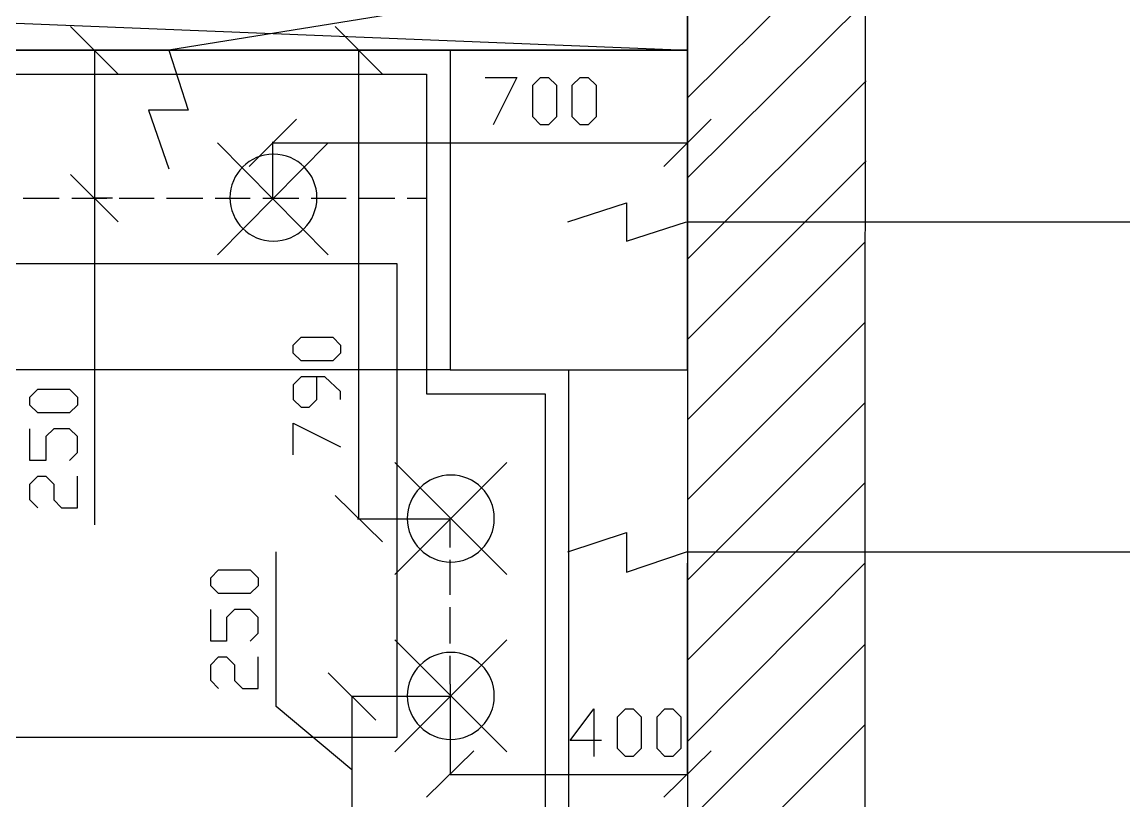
# Model space of a CAD drawing. Extents: x -3 to 1587, y 0 to 1122.
# Drawn here: x 1032.8 to 1188.8, y 252.6 to 362.9 of the extents above; entities that cross this region are included whole.
import ezdxf

# ---------------------------------------------------------------- set-up
doc = ezdxf.new("R2010")
doc.units = 0
doc.layers.add('Page_1', color=7, linetype='CONTINUOUS')

msp = doc.modelspace()

# ---------------------------------------------------------------- linework, layer by layer
at = {"layer": 'Page_1', "color": 7}
for points in [[(1127.04, 903.8367), (1127.04, 246.3967)], [(1152.16, 177.5967), (1152.48, 903.8367)], [(1184.48, 379.9967), (1053.6, 358.8767)], [(991.2, 358.8767), (1127.04, 358.8767)], [(1033.44, 358.8767), (1035.36, 358.8767)], [(1060.48, 329.9167), (1076.16, 345.7567)], [(1060.48, 345.7567), (1076.16, 329.9167)], [(1127.2, 334.5567), (1300.32, 334.5567)], [(1085.6, 300.4767), (1101.44, 284.6367)], [(1085.6, 284.6367), (1101.44, 300.4767)], [(1126.88, 287.8367), (1301.76, 287.8367)], [(1085.6, 259.5167), (1101.44, 275.3567)], [(1085.6, 275.3567), (1101.44, 259.5167)]]:
    msp.add_lwpolyline(points, dxfattribs=at)
at = {"layer": 'Page_1', "color": 1}
for points in [[(1127.04, 352.1567), (1152.32, 377.2767)], [(1127.04, 340.7967), (1152.32, 365.9167)], [(1053.6, 358.8767), (1056.32, 350.3967), (1050.72, 350.3967), (1053.6, 342.0767)], [(1127.04, 329.2767), (1152.32, 354.5567)], [(1127.04, 317.9167), (1152.32, 343.1967)], [(1110.08, 334.5567), (1118.4, 337.2767), (1118.4, 331.8367), (1126.88, 334.5567)], [(1127.04, 306.5567), (1152.16, 331.6767)], [(1127.04, 295.1967), (1152.16, 320.3167)], [(1127.04, 283.8367), (1152.16, 308.9567)], [(1127.04, 272.4767), (1152.16, 297.5967)], [(1110.08, 287.8367), (1118.4, 290.5567), (1118.4, 284.9567), (1126.88, 287.8367)], [(1127.04, 260.9567), (1152.16, 286.2367)], [(1127.04, 249.5967), (1152.16, 274.7167)], [(1127.04, 238.2367), (1152.16, 263.3567)]]:
    msp.add_lwpolyline(points, dxfattribs=at)
for points in [[(1127.04, 367.1967), (921.6, 367.1967), (1127.04, 358.8767)], [(921.6, 367.1967), (1127.04, 358.8767), (921.6, 358.8767)], [(992.8, 313.5967), (992.8, 358.8767), (1093.44, 358.8767), (1093.44, 313.5967)], [(1093.44, 313.5967), (1127.04, 313.5967), (1127.04, 358.8767), (1093.44, 358.8767)], [(1085.92, 328.6367), (1006.24, 328.6367), (1006.24, 261.5967), (1085.92, 261.5967)]]:
    msp.add_lwpolyline(points, close=True, dxfattribs=at)
at = {"layer": 'Page_1', "color": 5}
for points in [[(1046.4, 355.5167), (1039.68, 362.2367)], [(1083.84, 355.5167), (1077.12, 362.2367)], [(1047.36, 358.8767), (1043.04, 358.8767), (1043.04, 337.9167), (1043.04, 291.6767)], [(1093.44, 358.8767), (1080.32, 358.8767)], [(1080.48, 292.4767), (1080.48, 358.8767)], [(1098.4, 355.0367), (1102.88, 355.0367), (1099.52, 348.3167)], [(1071.68, 349.1167), (1064.96, 342.3967)], [(1123.68, 342.3967), (1130.4, 349.1167)], [(1068.32, 337.9167), (1068.32, 345.9167)], [(1068.32, 345.7567), (1127.04, 345.7567)], [(1127.04, 337.9167), (1127.04, 345.9167)], [(1039.68, 341.2767), (1046.4, 334.5567)], [(1032.96, 337.9167), (1038.08, 337.9167)], [(1039.84, 337.9167), (1044.8, 337.9167)], [(1045.6, 337.9167), (1043.04, 337.9167)], [(1046.56, 337.9167), (1051.52, 337.9167)], [(1053.28, 337.9167), (1058.4, 337.9167)], [(1060.16, 337.9167), (1065.12, 337.9167)], [(1066.88, 337.9167), (1072, 337.9167)], [(1073.76, 337.9167), (1078.72, 337.9167)], [(1080.48, 337.9167), (1085.6, 337.9167)], [(1087.36, 337.9167), (1090.08, 337.9167)], [(1077.92, 309.4367), (1077.92, 310.5567), (1075.68, 312.6367), (1072.32, 312.6367), (1071.2, 311.5167), (1071.2, 309.4367), (1072.32, 308.3167), (1073.44, 308.3167), (1074.56, 309.4367), (1074.56, 312.6367)], [(1071.2, 301.5967), (1071.2, 306.0767), (1077.92, 302.7167)], [(1039.52, 300.7967), (1040.64, 301.9167), (1040.64, 304.1567), (1039.52, 305.2767), (1037.28, 305.2767), (1036.16, 304.1567), (1036.16, 300.7967), (1033.92, 300.7967), (1033.92, 305.2767)], [(1035.04, 294.0767), (1033.92, 295.1967), (1033.92, 297.4367), (1035.04, 298.5567), (1036.16, 298.5567), (1037.28, 297.4367), (1037.28, 295.1967), (1038.4, 294.0767), (1040.64, 294.0767), (1040.64, 298.5567)], [(1077.12, 295.8367), (1083.84, 289.2767)], [(1093.44, 292.4767), (1080.32, 292.4767)], [(1093.44, 288.4767), (1093.44, 292.4767)], [(1079.52, 256.9567), (1068.8, 265.9167), (1068.8, 287.8367)], [(1093.44, 281.7567), (1093.44, 286.7167)], [(1093.44, 269.1167), (1093.44, 256.3167), (1127.04, 256.3167), (1127.04, 286.2367)], [(1065.12, 275.1967), (1066.24, 276.3167), (1066.24, 278.5567), (1065.12, 279.6767), (1062.88, 279.6767), (1061.76, 278.5567), (1061.76, 275.1967), (1059.52, 275.1967), (1059.52, 279.6767)], [(1093.44, 274.8767), (1093.44, 279.9967)], [(1093.44, 269.1167), (1093.44, 273.1167)], [(1060.64, 268.4767), (1059.52, 269.5967), (1059.52, 271.8367), (1060.64, 272.9567), (1061.76, 272.9567), (1062.88, 271.8367), (1062.88, 269.5967), (1064, 268.4767), (1066.24, 268.4767), (1066.24, 272.9567)], [(1082.88, 263.9967), (1076.16, 270.7167)], [(1093.44, 267.3567), (1079.52, 267.3567), (1079.52, 246.3967), (1093.44, 246.3967)], [(1114.88, 261.1167), (1110.4, 261.1167), (1113.76, 265.5967), (1113.76, 258.8767)], [(1096.8, 259.6767), (1090.08, 253.1167)], [(1123.68, 253.1167), (1130.4, 259.6767)]]:
    msp.add_lwpolyline(points, dxfattribs=at)
at = {"layer": 'Page_1', "color": 3}
msp.add_lwpolyline([(994.56, 355.5167), (1090.08, 355.5167), (1090.08, 310.2367), (1106.88, 310.2367), (1106.88, 249.7567), (994.56, 249.7567)], close=True, dxfattribs=at)
at = {"layer": 'Page_1', "color": 5}
for points in [[(1106.24, 348.3167), (1105.12, 349.4367), (1105.12, 353.9167), (1106.24, 355.0367), (1107.36, 355.0367), (1108.48, 353.9167), (1108.48, 349.4367), (1107.36, 348.3167)], [(1111.84, 348.3167), (1110.72, 349.4367), (1110.72, 353.9167), (1111.84, 355.0367), (1112.96, 355.0367), (1114.08, 353.9167), (1114.08, 349.4367), (1112.96, 348.3167)], [(1077.92, 315.9967), (1076.8, 314.8767), (1072.32, 314.8767), (1071.2, 315.9967), (1071.2, 317.1167), (1072.32, 318.2367), (1076.8, 318.2367), (1077.92, 317.1167)], [(1040.64, 308.6367), (1039.52, 307.5167), (1035.04, 307.5167), (1033.92, 308.6367), (1033.92, 309.7567), (1035.04, 310.8767), (1039.52, 310.8767), (1040.64, 309.7567)], [(1066.24, 283.0367), (1065.12, 281.9167), (1060.64, 281.9167), (1059.52, 283.0367), (1059.52, 284.1567), (1060.64, 285.2767), (1065.12, 285.2767), (1066.24, 284.1567)], [(1118.24, 258.8767), (1117.12, 259.9967), (1117.12, 264.4767), (1118.24, 265.5967), (1119.36, 265.5967), (1120.48, 264.4767), (1120.48, 259.9967), (1119.36, 258.8767)], [(1123.84, 258.8767), (1122.72, 259.9967), (1122.72, 264.4767), (1123.84, 265.5967), (1124.96, 265.5967), (1126.08, 264.4767), (1126.08, 259.9967), (1124.96, 258.8767)]]:
    msp.add_lwpolyline(points, close=True, dxfattribs=at)
at = {"layer": 'Page_1', "color": 7}
msp.add_lwpolyline([(1110.24, 313.5967), (1127.04, 313.5967), (1127.04, 246.3967), (1110.24, 246.3967)], close=True, dxfattribs=at)
for points in [[(1068.4, 344.1567), (1064.997888, 344.1567), (1062.24, 341.398764), (1062.24, 337.9967)], [(1074.56, 337.9967), (1074.56, 341.398764), (1071.802112, 344.1567), (1068.4, 344.1567)], [(1062.24, 337.9967), (1062.24, 334.594636), (1064.997888, 331.8367), (1068.4, 331.8367)], [(1068.4, 331.8367), (1071.802112, 331.8367), (1074.56, 334.594636), (1074.56, 337.9967)], [(1093.52, 298.7167), (1090.117888, 298.7167), (1087.36, 295.958764), (1087.36, 292.5567)], [(1099.68, 292.5567), (1099.68, 295.958764), (1096.922112, 298.7167), (1093.52, 298.7167)], [(1087.36, 292.5567), (1087.36, 289.154636), (1090.117888, 286.3967), (1093.52, 286.3967)], [(1093.52, 286.3967), (1096.922112, 286.3967), (1099.68, 289.154636), (1099.68, 292.5567)], [(1093.52, 273.5967), (1090.117888, 273.5967), (1087.36, 270.838764), (1087.36, 267.4367)], [(1099.68, 267.4367), (1099.68, 270.838764), (1096.922112, 273.5967), (1093.52, 273.5967)], [(1087.36, 267.4367), (1087.36, 264.034636), (1090.117888, 261.2767), (1093.52, 261.2767)], [(1093.52, 261.2767), (1096.922112, 261.2767), (1099.68, 264.034636), (1099.68, 267.4367)]]:
    msp.add_open_spline(points, degree=3, dxfattribs=at)

doc.saveas('drawing.dxf')
